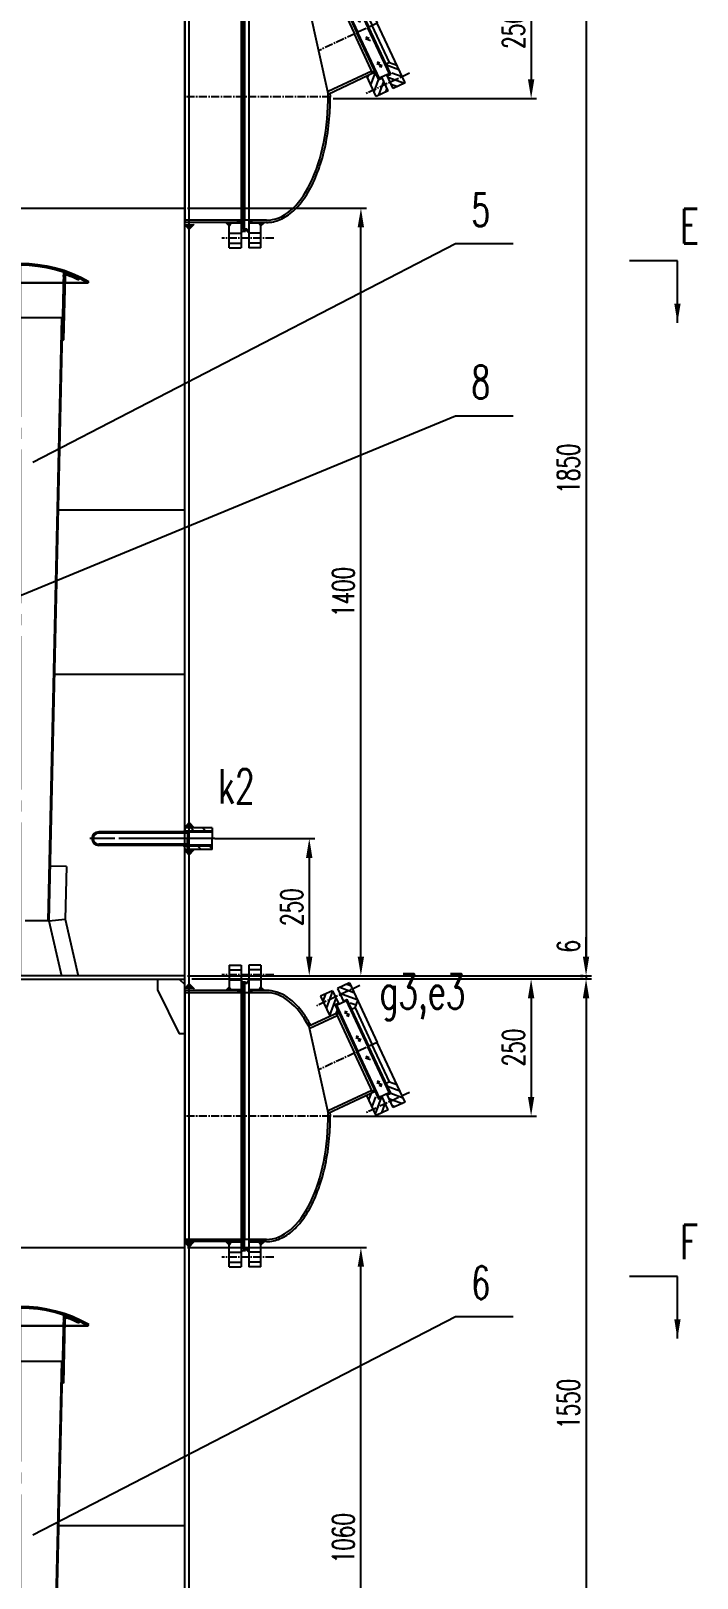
# Model space of a CAD drawing. Extents: x 0 to 10092, y 0 to 14268.
# Drawn here: x 3362 to 4577, y 3267 to 6089 of the extents above; entities that cross this region are included whole.
import ezdxf
from ezdxf.enums import TextEntityAlignment as Align

# ---------------------------------------------------------------- set-up
doc = ezdxf.new("R2010")
doc.units = 0
doc.header["$LTSCALE"] = 20
doc.header["$PDMODE"] = 3
doc.linetypes.add('C2', pattern=[17, 14, -1, 1, -1])
doc.linetypes.add('CENTER2', pattern=[1.125, 0.75, -0.125, 0.125, -0.125])
doc.layers.get('0').update_dxf_attribs({"linetype": 'CONTINUOUS'})
doc.layers.get('DEFPOINTS').update_dxf_attribs({"linetype": 'CONTINUOUS'})
for name, color, linetype in [('CENTER', 4, 'C2'), ('DIM', 3, 'CONTINUOUS'), ('TUFU', 6, 'CONTINUOUS'), ('TXT', 6, 'CONTINUOUS')]:
    doc.layers.add(name, color=color, linetype=linetype)
doc.styles.add('HZFSD', font='ROMANS', dxfattribs={"width": 0.6667, "bigfont": 'HZFSD'})
doc.dimstyles.new('ARROW', dxfattribs={"dimtxt": 3.5, "dimasz": 3, "dimexe": 1, "dimexo": 0, "dimgap": 1, "dimtad": 1, "dimdec": 1, "dimdsep": 46, "dimtxsty": 'HZFSD', "dimcen": 0, "dimclrd": 3, "dimclre": 3, "dimclrt": 6, "dimadec": 0, "dimazin": 0, "dimtfac": 0.514286, "dimtdec": 1, "dimtix": 1, "dimtofl": 0, "dimtmove": 2, "dimatfit": 3, "dimfxl": 0, "dimtolj": 1, "dimarcsym": 0})
doc.dimstyles.new('ARROW$0', dxfattribs={"dimtxt": 4, "dimasz": 3, "dimexe": 1, "dimexo": 1, "dimgap": 0, "dimtad": 1, "dimdec": 1, "dimzin": 0, "dimdsep": 46, "dimtxsty": 'HZFSD', "dimcen": 0, "dimclrd": 3, "dimclre": 3, "dimclrt": 6, "dimadec": 0, "dimazin": 0, "dimtfac": 0.5, "dimtdec": 1, "dimtix": 1, "dimtmove": 2, "dimatfit": 3, "dimfxl": 0, "dimtolj": 1, "dimtzin": 0, "dimarcsym": 0})

# ---------------------------------------------------------------- blocks, each defined once
blk = doc.blocks.new('A$C2F964A28')
h = blk.add_hatch(color=256)
h.paths.add_polyline_path([(84, 505), (81, 510.2), (81, 505)])
h.paths.add_polyline_path([(84, 504), (84, 505), (81, 505), (81, 504)])
h.paths.add_polyline_path([(81, 504), (81, 510.2), (74.8, 504)])
for points in [[(106, 520), (103, 523), (103, 520)], [(117, 520), (117, 523), (114, 520)], [(103, 500), (103, 505), (97.3, 505), (96, 500)], [(124, 500), (124, 505), (117, 505), (117, 500)], [(280, 463.8), (275.9, 461.9), (277.8, 457.8)], [(341.2, 321.9), (343.1, 317.8), (347.2, 319.7)], [(103, 50), (103, 45), (97.3, 45), (96, 50)], [(106, 30), (103, 30), (103, 27)], [(117, 27), (117, 30), (114, 30)], [(124, 50), (124, 45), (117, 45), (117, 50)]]:
    blk.add_hatch(color=256).paths.add_polyline_path(points)
h = blk.add_hatch()
h.set_pattern_fill('ANSI37', color=6, scale=0.3, angle=-90, style=0)
h.set_pattern_definition([(315, (-1926.80245, 941.5292), (0.6735192, 0.6735192), []), (45, (-1926.80245, 941.5292), (-0.6735192, 0.6735192), [])])
h.paths.add_polyline_path([(109, 500), (109, 517), (106, 517), (106, 500)])
h = blk.add_hatch(color=256)
h.paths.add_polyline_path([(145.2, 504), (139, 510.2), (139, 504)])
h.paths.add_polyline_path([(139, 505), (139, 510.2), (136, 505)])
h.paths.add_polyline_path([(139, 504), (139, 505), (136, 505), (136, 504)])
h = blk.add_hatch()
h.set_pattern_fill('ANSI31', color=6, scale=80, angle=-65, style=0)
h.set_pattern_definition([(340, (-23751.836, 6777.475), (3.4202014, 9.3969262), [])])
h.paths.add_polyline_path([(305.7, 506.7), (300.5, 518), (278.7, 507.9), (284, 496.6)])
h.paths.add_polyline_path([(298.6, 489), (302.6, 480.4), (299.8, 479.1), (304.3, 469.6), (310.6, 472.6), (315.5, 485.9), (305.7, 506.7), (284, 496.6), (289.5, 484.8)])
h.paths.add_polyline_path([(374.4, 326.3), (378.4, 317.7), (369.4, 313.5), (374.9, 301.7), (396.6, 311.9), (386.9, 332.7), (373.6, 337.5), (367.3, 334.6), (371.7, 325.1)])
h.paths.add_polyline_path([(374.9, 301.7), (380.1, 290.4), (401.9, 300.5), (396.6, 311.9)])
h = blk.add_hatch()
h.set_pattern_fill('ANSI31', color=6, scale=80, angle=25, style=0)
h.set_pattern_definition([(70, (-23751.836, 6777.475), (-9.3969262, 3.4202014), [])])
h.paths.add_polyline_path([(253.2, 482.2), (265, 456.8), (280.4, 464), (278.1, 469), (275.4, 467.7), (271.4, 476.3), (280.4, 480.6), (274.9, 492.3)])
h.paths.add_polyline_path([(247.9, 493.5), (253.2, 482.2), (274.9, 492.3), (269.6, 503.7)])
h.paths.add_polyline_path([(344, 287.3), (365.8, 297.5), (360.3, 309.3), (351.2, 305), (347.2, 313.7), (349.9, 314.9), (347.6, 319.9), (332.2, 312.7)])
h.paths.add_polyline_path([(371.1, 286.2), (365.8, 297.5), (344, 287.3), (349.3, 276)])
h = blk.add_hatch(color=256)
h.paths.add_polyline_path([(84, 45), (81, 39.8), (81, 45)])
h.paths.add_polyline_path([(84, 46), (84, 45), (81, 45), (81, 46)])
h.paths.add_polyline_path([(81, 46), (81, 39.8), (74.8, 46)])
h = blk.add_hatch()
h.set_pattern_fill('ANSI37', color=6, scale=0.3, angle=-90, style=0)
h.set_pattern_definition([(45, (-1926.80245, -391.5292), (0.6735192, -0.6735192), []), (315, (-1926.80245, -391.5292), (-0.6735192, -0.6735192), [])])
h.paths.add_polyline_path([(109, 50), (109, 33), (106, 33), (106, 50)])
h = blk.add_hatch(color=256)
h.paths.add_polyline_path([(145.2, 46), (139, 39.8), (139, 46)])
h.paths.add_polyline_path([(139, 45), (139, 39.8), (136, 45)])
h.paths.add_polyline_path([(139, 46), (139, 45), (136, 45), (136, 46)])
at = {"layer": 'TXT'}
h = blk.add_hatch(dxfattribs=at)
h.set_pattern_fill('ANSI37', color=256, scale=10, angle=-65, style=0)
h.set_pattern_definition([(340, (-13385.4622, 8836.5481), (0.42752518, 1.17461578), []), (70, (-13385.4622, 8836.5481), (-1.17461578, 0.42752518), [])])
h.paths.add_polyline_path([(295.8, 487.7), (294, 486.9), (300.4, 473.3), (302.2, 474.2)])
h = blk.add_hatch(dxfattribs=at)
h.set_pattern_fill('ANSI37', color=256, scale=10, angle=-65, style=0)
h.set_pattern_definition([(340, (-13405.4009, 8827.2505), (0.42752518, 1.17461578), []), (70, (-13405.4009, 8827.2505), (-1.17461578, 0.42752518), [])])
h.paths.add_polyline_path([(275.9, 478.5), (274.1, 477.6), (280.4, 464), (282.2, 464.9)])
h = blk.add_hatch(dxfattribs=at)
h.set_pattern_fill('ANSI37', color=256, scale=10, angle=-65, style=0)
h.set_pattern_definition([(70, (-2042.8477, -15539.8235), (1.17461578, -0.42752518), []), (340, (-2042.8477, -15539.8235), (-0.42752518, -1.17461578), [])])
h.paths.add_polyline_path([(355.8, 307.2), (354, 306.3), (347.6, 319.9), (349.4, 320.8)])
h = blk.add_hatch(dxfattribs=at)
h.set_pattern_fill('ANSI37', color=256, scale=10, angle=-65, style=0)
h.set_pattern_definition([(70, (-2022.909, -15530.5259), (1.17461578, -0.42752518), []), (340, (-2022.909, -15530.5259), (-0.42752518, -1.17461578), [])])
h.paths.add_polyline_path([(375.7, 316.5), (373.9, 315.6), (367.6, 329.2), (369.4, 330.1)])
for p, q in [((81, 550), (103, 550)), ((81, 550), (81, 504)), ((81, 541.5), (103, 541.5)), ((103, 550), (103, 0)), ((117, 550), (117, 0)), ((139, 550), (117, 550)), ((139, 541.5), (117, 541.5)), ((139, 550), (139, 504)), ((81, 510.2), (74.8, 504)), ((81, 523.5), (103, 523.5)), ((84, 505), (81, 510.2)), ((103, 523), (106, 520)), ((103, 520), (111, 520)), ((106, 517), (106, 500)), ((111, 517), (106, 517)), ((109, 517), (109, 500)), ((114, 516.5), (109, 516.5)), ((111, 520), (111, 516.5)), ((117, 523), (114, 520)), ((114, 520), (117, 520)), ((114, 520), (114, 516.5)), ((139, 523.5), (117, 523.5)), ((136, 505), (139, 510.2)), ((139, 510.2), (145.2, 504)), ((300.5, 518), (278.7, 507.9)), ((300.5, 518), (351.2, 409.3)), ((0, 504), (0, 46)), ((97.1, 504), (0, 504)), ((149, 500), (0, 500)), ((103, 505), (81, 505)), ((84, 504), (84, 505)), ((97.3, 505), (96, 500)), ((106, 500), (106, 50)), ((109, 500), (109, 50)), ((139, 505), (117, 505)), ((149, 504), (124, 504)), ((139, 500), (124, 500)), ((136, 504), (136, 505)), ((269.6, 503.7), (247.9, 493.5)), ((247.9, 493.5), (265, 456.8)), ((269.6, 503.7), (281.3, 478.8)), ((280.4, 480.6), (274.1, 477.6)), ((294.9, 485.1), (276.7, 476.6)), ((278.7, 507.9), (290.3, 483)), ((289.5, 484.8), (295.8, 487.7)), ((294, 486.9), (334, 401.3)), ((295.8, 487.7), (335.8, 402.1)), ((310.6, 472.6), (315.5, 485.9)), ((280.4, 464), (226.2, 438.7)), ((277.8, 457.8), (228.2, 434.7)), ((274.1, 477.6), (314, 392)), ((275.9, 478.5), (315.8, 392.8)), ((275.9, 461.9), (309.5, 389.8)), ((277.8, 457.8), (280, 463.8)), ((282.2, 464.9), (280.4, 464)), ((291.1, 463.6), (300.5, 460.2)), ((291.6, 466.6), (296.1, 464.9)), ((295.2, 458.9), (299.7, 457.2)), ((300.4, 473.3), (302.2, 474.2)), ((310.6, 472.6), (304.3, 469.6)), ((310.6, 472.6), (342.1, 405.1)), ((226.2, 438.7), (261.5, 279.7)), ((312.2, 418.3), (321.6, 414.9)), ((312.7, 421.3), (317.2, 419.6)), ((316.3, 413.6), (320.8, 411.9)), ((373.9, 315.6), (334, 401.3)), ((375.7, 316.5), (335.8, 402.1)), ((373.6, 337.5), (342.1, 405.1)), ((401.9, 300.5), (351.2, 409.3)), ((343.1, 317.8), (309.5, 389.8)), ((354, 306.3), (314, 392)), ((355.8, 307.2), (315.8, 392.8)), ((329.5, 381.3), (338.9, 377.9)), ((330, 384.3), (334.5, 382.7)), ((331.9, 383.5), (336.4, 381.9)), ((351.1, 339), (355.6, 337.4)), ((341.2, 321.9), (261.4, 284.7)), ((347.6, 319.9), (261.5, 279.7)), ((349.3, 276), (332.2, 312.7)), ((341.2, 321.9), (347.2, 319.7)), ((349.4, 320.8), (347.6, 319.9)), ((350.6, 336), (360, 332.6)), ((354.7, 331.3), (359.2, 329.7)), ((373, 317.4), (354.9, 309)), ((371.1, 286.2), (359.5, 311.1)), ((373.6, 337.5), (367.3, 334.6)), ((367.6, 329.2), (369.4, 330.1)), ((380.1, 290.4), (368.5, 315.3)), ((369.4, 313.5), (375.7, 316.5)), ((373.6, 337.5), (386.9, 332.7)), ((371.1, 286.2), (349.3, 276)), ((360.3, 309.3), (354, 306.3)), ((401.9, 300.5), (380.1, 290.4)), ((136, 50), (0, 50)), ((103, 46), (0, 46)), ((81, 39.8), (74.8, 46)), ((81, 0), (81, 46)), ((103, 45), (81, 45)), ((84, 45), (81, 39.8)), ((84, 46), (84, 45)), ((97.3, 45), (96, 50)), ((103, 30), (111, 30)), ((103, 27), (106, 30)), ((106, 33), (106, 50)), ((111, 33), (106, 33)), ((109, 33), (109, 50)), ((114, 33.5), (109, 33.5)), ((111, 30), (111, 33.5)), ((114, 30), (114, 33.5)), ((114, 30), (117, 30)), ((117, 27), (114, 30)), ((139, 45), (117, 45)), ((149, 50), (124, 50)), ((149, 46), (124, 46)), ((136, 46), (136, 45)), ((136, 45), (139, 39.8)), ((139, 39.8), (145.2, 46)), ((139, 0), (139, 46)), ((81, 26.5), (103, 26.5)), ((81, 8.5), (103, 8.5)), ((81, 0), (103, 0)), ((139, 26.5), (117, 26.5)), ((139, 8.5), (117, 8.5)), ((139, 0), (117, 0))]:
    blk.add_line(p, q)
at = {"color": 6, "linetype": 'CENTER2'}
for p, q in [((162.3, 532.5), (67.7, 532.5)), ((319.3, 513.1), (239.7, 475.9)), ((351.2, 409.3), (243.8, 359.2)), ((410.2, 318.2), (330.6, 281.1)), ((265.5, 275), (0, 275)), ((162.3, 17.5), (67.7, 17.5))]:
    blk.add_line(p, q, dxfattribs=at)
for start_param, end_param in [(5.527245, 6.283185), (3.141593, 4.733462)]:
    blk.add_ellipse((149, 275), major_axis=(0, 225), ratio=0.5, start_param=start_param, end_param=end_param)
for points, knots in [([(229.8, 440.4), (226.1, 447.4), (222.1, 454), (211.1, 469.8), (203.7, 478.2), (189.9, 490), (183.9, 494), (171.4, 500.2), (165, 502.2), (155.3, 503.8), (152.2, 504), (149, 504)], [5.5260953, 5.5260953, 5.5260953, 5.5260953, 5.6596851, 5.6596851, 5.8797455, 5.8797455, 6.0420909, 6.0420909, 6.2044363, 6.2044363, 6.2831853, 6.2831853, 6.2831853, 6.2831853]), ([(149, 46), (153.3, 46), (157.5, 46.5), (165.9, 48.2), (170.1, 49.6), (178.3, 53.1), (182.4, 55.3), (194.5, 63.3), (202.4, 70.5), (217, 87.9), (223.7, 98.1), (236, 121.2), (241.4, 134.1), (250.7, 161.8), (254.6, 176.7), (260.7, 207.8), (262.9, 223.9), (265.2, 254), (265.7, 267.8), (265.5, 281.6)], [3.141593, 3.141593, 3.141593, 3.141593, 3.247422, 3.247422, 3.353252, 3.353252, 3.459082, 3.459082, 3.679142, 3.679142, 3.899202, 3.899202, 4.119263, 4.119263, 4.339323, 4.339323, 4.559383, 4.559383, 4.741448, 4.741448, 4.741448, 4.741448])]:
    blk.add_open_spline(points, degree=3, knots=knots)
blk = doc.blocks.new('A$C485708EE')
at = {"layer": 'DIM'}
for points in [[(7.5, 57.8), (4.5, 54.8), (7.5, 54.8)], [(32.5, 57.8), (35.5, 54.8), (32.5, 54.8)]]:
    blk.add_hatch(color=6, dxfattribs=at).paths.add_polyline_path(points)
h = blk.add_hatch(dxfattribs=at)
h.set_pattern_fill('ANSI31', color=6, scale=5, style=0)
h.set_pattern_definition([(45, (-27875.066, -1713.88), (-10.606602, 10.606602), [])])
h.paths.add_polyline_path([(40, 54.8), (33.5, 54.8), (33.5, 49.8), (33.5, 4.8), (40, 4.8)])
h.paths.add_polyline_path([(33.5, 49.8), (32.1, 49.8), (32.1, 4.8), (33.5, 4.8)])
h.paths.add_polyline_path([(7.9, 49.8), (6.5, 49.8), (6.5, 4.8), (7.9, 4.8)])
h.paths.add_polyline_path([(6.5, 49.8), (6.5, 54.8), (0, 54.8), (0, 4.8), (6.5, 4.8)])
at = {"color": 0}
for p, q in [((7.5, 49.8), (7.5, 211.8)), ((10, 49.8), (10, 211.8)), ((30, 49.8), (30, 211.8)), ((32.5, 49.8), (32.5, 211.8)), ((0, 4.8), (0, 54.8)), ((0, 54.8), (7.5, 54.8)), ((6.5, 49.8), (6.5, 54.8)), ((6.5, 49.8), (20, 49.8)), ((33.5, 49.8), (20, 49.8)), ((40, 54.8), (32.5, 54.8)), ((33.5, 49.8), (33.5, 54.8)), ((40, 4.8), (40, 54.8))]:
    blk.add_line(p, q, dxfattribs=at)
at = {"color": 6, "linetype": 'Continuous'}
for p, q in [((6.5, 4.8), (6.5, 49.8)), ((33.5, 4.8), (33.5, 49.8))]:
    blk.add_line(p, q, dxfattribs=at)
at = {"color": 7, "linetype": 'Continuous'}
for p, q in [((7.9, 4.8), (7.9, 49.8)), ((32.1, 4.8), (32.1, 49.8))]:
    blk.add_line(p, q, dxfattribs=at)
for p in [(0, 4.8), (40, 4.8)]:
    blk.add_line(p, (20, 4.8))
at = {"color": 0}
for radius in [12.5, 10]:
    blk.add_arc((20, 211.8), radius, 0, 180, dxfattribs=at)
at = {"layer": 'CENTER'}
for p, q in [((20, 182.1), (20, 228.1)), ((20, 0), (20, 175.1))]:
    blk.add_line(p, q, dxfattribs=at)
at = {"layer": 'DIM'}
for p, q in [((7.5, 57.8), (4.5, 54.8)), ((32.5, 57.8), (35.5, 54.8))]:
    blk.add_line(p, q, dxfattribs=at)
blk = doc.blocks.new('*D73')
at = {"color": 3, "lineweight": -2}
for p, q in [((3697.1, 4615.8), (3879.2, 4615.8)), ((3869.2, 4580.8), (3869.2, 4400.8)), ((3647.1, 4365.8), (3879.2, 4365.8))]:
    blk.add_line(p, q, dxfattribs=at)
at = {"color": 3}
for points in [[(3863.3, 4580.8), (3875, 4580.8), (3869.2, 4615.8)], [(3863.3, 4400.8), (3875, 4400.8), (3869.2, 4365.8)]]:
    blk.add_solid(points, dxfattribs=at)
at = {"layer": 'DEFPOINTS', "color": 0}
for p in [(3692.1, 4615.8), (3642.1, 4365.8), (3869.2, 4365.8)]:
    blk.add_point(p, dxfattribs=at)
at = {"color": 6, "insert": (3837.2, 4490.8), "char_height": 40, "attachment_point": 5, "rotation": 90, "style": 'HZFSD'}
blk.add_mtext('\\A1;250', dxfattribs=at)
blk = doc.blocks.new('*D74')
at = {"color": 3, "lineweight": -2}
for p, q in [((3647.1, 5765.8), (3973.4, 5765.8)), ((3963.4, 4400.8), (3963.4, 5730.8)), ((3647.1, 4365.8), (3973.4, 4365.8))]:
    blk.add_line(p, q, dxfattribs=at)
at = {"color": 3}
for points in [[(3957.5, 5730.8), (3969.2, 5730.8), (3963.4, 5765.8)], [(3957.5, 4400.8), (3969.2, 4400.8), (3963.4, 4365.8)]]:
    blk.add_solid(points, dxfattribs=at)
at = {"layer": 'DEFPOINTS', "color": 0}
for p in [(3642.1, 5765.8), (3963.4, 5765.8), (3642.1, 4365.8)]:
    blk.add_point(p, dxfattribs=at)
at = {"color": 6, "insert": (3931.4, 5065.8), "char_height": 40, "attachment_point": 5, "rotation": 90, "style": 'HZFSD'}
blk.add_mtext('\\A1;1400', dxfattribs=at)
blk = doc.blocks.new('*D71')
at = {"color": 3, "lineweight": -2}
for p, q in [((3655.1, 6215.8), (4283.9, 6215.8)), ((4273.9, 6180.8), (4273.9, 6000.8)), ((3912.6, 5965.8), (4283.9, 5965.8))]:
    blk.add_line(p, q, dxfattribs=at)
at = {"color": 3}
for points in [[(4268.1, 6180.8), (4279.7, 6180.8), (4273.9, 6215.8)], [(4268.1, 6000.8), (4279.7, 6000.8), (4273.9, 5965.8)]]:
    blk.add_solid(points, dxfattribs=at)
at = {"layer": 'DEFPOINTS', "color": 0}
for p in [(3650.1, 6215.8), (3907.6, 5965.8), (4273.9, 5965.8)]:
    blk.add_point(p, dxfattribs=at)
at = {"color": 6, "insert": (4241.9, 6090.8), "char_height": 40, "attachment_point": 5, "rotation": 90, "style": 'HZFSD'}
blk.add_mtext('\\A1;250', dxfattribs=at)
blk = doc.blocks.new('*D72')
at = {"color": 3, "lineweight": -2}
for p, q in [((3655.1, 6215.8), (4384.1, 6215.8)), ((4374.1, 6180.8), (4374.1, 4400.8)), ((3647.1, 4365.8), (4384.1, 4365.8))]:
    blk.add_line(p, q, dxfattribs=at)
at = {"color": 3}
for points in [[(4368.3, 6180.8), (4379.9, 6180.8), (4374.1, 6215.8)], [(4368.3, 4400.8), (4379.9, 4400.8), (4374.1, 4365.8)]]:
    blk.add_solid(points, dxfattribs=at)
at = {"layer": 'DEFPOINTS', "color": 0}
for p in [(3650.1, 6215.8), (3642.1, 4365.8), (4374.1, 4365.8)]:
    blk.add_point(p, dxfattribs=at)
at = {"color": 6, "insert": (4342.1, 5290.8), "char_height": 40, "attachment_point": 5, "rotation": 90, "style": 'HZFSD'}
blk.add_mtext('\\A1;1850', dxfattribs=at)
blk = doc.blocks.new('*D77')
at = {"color": 3, "lineweight": -2}
for p, q in [((3647.1, 3869.8), (3973.4, 3869.8)), ((3963.4, 2844.8), (3963.4, 3834.8)), ((3655.1, 2809.8), (3973.4, 2809.8))]:
    blk.add_line(p, q, dxfattribs=at)
at = {"color": 3}
for points in [[(3957.5, 3834.8), (3969.2, 3834.8), (3963.4, 3869.8)], [(3957.5, 2844.8), (3969.2, 2844.8), (3963.4, 2809.8)]]:
    blk.add_solid(points, dxfattribs=at)
at = {"layer": 'DEFPOINTS', "color": 0}
for p in [(3642.1, 3869.8), (3963.4, 3869.8), (3650.1, 2809.8)]:
    blk.add_point(p, dxfattribs=at)
at = {"color": 6, "insert": (3931.4, 3339.8), "char_height": 40, "attachment_point": 5, "rotation": 90, "style": 'HZFSD'}
blk.add_mtext('\\A1;1060', dxfattribs=at)
blk = doc.blocks.new('*D78')
at = {"color": 3, "lineweight": -2}
for p, q in [((3655.1, 4359.8), (4283.9, 4359.8)), ((4273.9, 4324.8), (4273.9, 4144.8)), ((3912.6, 4109.8), (4283.9, 4109.8))]:
    blk.add_line(p, q, dxfattribs=at)
at = {"color": 3}
for points in [[(4268.1, 4324.8), (4279.7, 4324.8), (4273.9, 4359.8)], [(4268.1, 4144.8), (4279.7, 4144.8), (4273.9, 4109.8)]]:
    blk.add_solid(points, dxfattribs=at)
at = {"layer": 'DEFPOINTS', "color": 0}
for p in [(3650.1, 4359.8), (3907.6, 4109.8), (4273.9, 4109.8)]:
    blk.add_point(p, dxfattribs=at)
at = {"color": 6, "insert": (4241.9, 4234.8), "char_height": 40, "attachment_point": 5, "rotation": 90, "style": 'HZFSD'}
blk.add_mtext('\\A1;250', dxfattribs=at)
blk = doc.blocks.new('*D79')
at = {"color": 3, "lineweight": -2}
for p, q in [((3655.1, 4359.8), (4384.1, 4359.8)), ((4374.1, 4324.8), (4374.1, 2844.8)), ((3655.1, 2809.8), (4384.1, 2809.8))]:
    blk.add_line(p, q, dxfattribs=at)
at = {"color": 3}
for points in [[(4368.3, 4324.8), (4379.9, 4324.8), (4374.1, 4359.8)], [(4368.3, 2844.8), (4379.9, 2844.8), (4374.1, 2809.8)]]:
    blk.add_solid(points, dxfattribs=at)
at = {"layer": 'DEFPOINTS', "color": 0}
for p in [(3650.1, 4359.8), (3650.1, 2809.8), (4374.1, 2809.8)]:
    blk.add_point(p, dxfattribs=at)
at = {"color": 6, "insert": (4342.1, 3584.8), "char_height": 40, "attachment_point": 5, "rotation": 90, "style": 'HZFSD'}
blk.add_mtext('\\A1;1550', dxfattribs=at)
blk = doc.blocks.new('*D80')
at = {"color": 3, "lineweight": -2}
for p, q in [((4374.1, 4400.8), (4374.1, 4435.8)), ((4369.1, 4365.8), (4364.1, 4365.8)), ((4369.1, 4359.8), (4364.1, 4359.8)), ((4374.1, 4365.8), (4374.1, 4359.8)), ((4374.1, 4324.8), (4374.1, 4289.8))]:
    blk.add_line(p, q, dxfattribs=at)
at = {"color": 3}
for points in [[(4368.3, 4400.8), (4379.9, 4400.8), (4374.1, 4365.8)], [(4368.3, 4324.8), (4379.9, 4324.8), (4374.1, 4359.8)]]:
    blk.add_solid(points, dxfattribs=at)
at = {"layer": 'DEFPOINTS', "color": 0}
for p in [(4374.1, 4365.8), (4374.1, 4359.8), (4374.1, 4359.8)]:
    blk.add_point(p, dxfattribs=at)
at = {"color": 6, "insert": (4342.1, 4419.5), "char_height": 40, "attachment_point": 5, "rotation": 90, "style": 'HZFSD'}
blk.add_mtext('\\A1;6', dxfattribs=at)
blk = doc.blocks.new('A$C14897DD1')
for points in [[(17.2, 1272.2, 0.003336), (14.2, 1270.7), (18.5, 1269.5)], [(46.2, 1283.9, 0.008341), (38.4, 1281.1, -0.51415), (46.4, 1275.7)], [(203.7, 1283.9, -0.008341), (211.6, 1281.1, 0.51415), (203.5, 1275.7)], [(232.8, 1272.2, -0.003336), (235.8, 1270.7), (231.5, 1269.5)], [(49, 1160.1), (46, 1160), (49.1, 1156.9)], [(201, 1160.1), (204, 1160), (200.9, 1156.9)]]:
    blk.add_hatch(color=256).paths.add_polyline_path(points)
at = {"color": 4, "linetype": 'C2'}
for p, q in [((125, 1299.6), (125, 0)), ((125, 0), (133, 0))]:
    blk.add_line(p, q, dxfattribs=at)
for p, q in [((18.5, 1269.5), (17.2, 1272.2)), ((43.4, 1275.6), (46, 1160)), ((46.2, 1283.9), (73, 100)), ((203.7, 1283.9), (177, 100)), ((206.5, 1275.6), (204, 1160)), ((231.5, 1269.5), (232.8, 1272.2)), ((1.5, 1264), (0, 1266.6)), ((1.5, 1264), (0, 1266.6)), ((248.5, 1264), (1.5, 1264)), ((1.5, 1264), (248.5, 1264)), ((248.5, 1264), (250, 1266.6)), ((248.5, 1264), (250, 1266.6)), ((48, 1200), (202, 1200)), ((50, 1200), (75, 100)), ((200, 1200), (175, 100)), ((46, 1160), (49, 1160.1)), ((46, 1160), (49.1, 1156.9)), ((204, 1160), (201, 1160.1)), ((40.5, 199), (70.5, 199.7)), ((40.5, 199), (42.9, 103)), ((209.5, 199), (179.5, 199.7)), ((209.5, 199), (207.1, 103)), ((42.9, 103), (19.2, 0)), ((73, 100), (42.9, 103)), ((73, 100), (50, 0)), ((73, 100), (116, 100)), ((134, 100), (177, 100)), ((177, 100), (207.1, 103)), ((177, 100), (200, 0)), ((207.1, 103), (230.8, 0)), ((19.2, 0), (50, 0)), ((230.8, 0), (200, 0))]:
    blk.add_line(p, q)
for centre, radius, start, end in [((125, 1046.6), 253, 60.3962, 119.6038), ((125, 1046.6), 253, 60.3962, 119.6038), ((125, 1046.6), 250, 60.3962, 119.6038), ((125, 1046.6), 250, 60.3962, 119.6038), ((125, 1046.6), 247, 110.272, 115.5462), ((40.4, 1275.5), 6, 1.4321, 110.272), ((40.4, 1275.5), 3, 1.4321, 110.272), ((209.5, 1275.5), 6, 69.728, 178.5679), ((209.5, 1275.5), 3, 69.728, 178.5679), ((125, 1046.6), 247, 64.4538, 69.728)]:
    blk.add_arc(centre, radius, start, end)
blk = doc.blocks.new('A$C3D983F39')
for points in [[(23.8, 1334.5, 0.003336), (20.8, 1333), (25.1, 1331.7)], [(52.9, 1346.2, 0.008341), (45, 1343.4, -0.51415), (53.1, 1337.9)], [(210.3, 1346.2, -0.008341), (218.2, 1343.4, 0.51415), (210.1, 1337.9)], [(239.4, 1334.5, -0.003336), (242.4, 1333), (238.1, 1331.7)], [(55.6, 1222.3), (52.6, 1222.3), (55.7, 1219.2)], [(207.6, 1222.3), (210.6, 1222.3), (207.5, 1219.2)]]:
    blk.add_hatch(color=256).paths.add_polyline_path(points)
at = {"color": 4, "linetype": 'C2'}
for p, q in [((131.6, 1358.9), (131.6, 48.8)), ((131.6, 48.8), (139.6, 48.8))]:
    blk.add_line(p, q, dxfattribs=at)
for p, q in [((8.1, 1326.3), (6.6, 1328.9)), ((8.1, 1326.3), (6.6, 1328.9)), ((25.1, 1331.7), (23.8, 1334.5)), ((50.1, 1337.8), (52.6, 1222.3)), ((52.9, 1346.2), (79.6, 212.2)), ((210.3, 1346.2), (183.6, 212.2)), ((213.1, 1337.8), (210.6, 1222.3)), ((238.1, 1331.7), (239.4, 1334.5)), ((255.1, 1326.3), (256.6, 1328.9)), ((255.1, 1326.3), (256.6, 1328.9)), ((8.1, 1326.3), (255.1, 1326.3)), ((255.1, 1326.3), (8.1, 1326.3)), ((54.6, 1262.3), (208.6, 1262.3)), ((56.6, 1262.3), (81.6, 212.3)), ((206.6, 1262.3), (181.6, 212.3)), ((52.6, 1222.3), (55.7, 1219.2)), ((52.6, 1222.3), (55.6, 1222.3)), ((210.6, 1222.3), (207.6, 1222.3)), ((47.1, 311.2), (77.1, 312)), ((47.1, 311.2), (49.5, 215.3)), ((216.1, 311.2), (186.1, 312)), ((216.1, 311.2), (213.7, 215.3)), ((49.5, 215.3), (0, 0)), ((79.6, 212.3), (33.2, 10.6)), ((79.6, 212.3), (49.5, 215.3)), ((79.6, 212.3), (122.6, 212.3)), ((140.6, 212.3), (183.6, 212.3)), ((183.6, 212.3), (213.7, 215.3)), ((183.6, 212.3), (211.8, 89.6)), ((213.7, 215.3), (238.8, 105.9)), ((211.8, 89.6), (238.8, 105.9)), ((0, 0), (33.2, 10.6))]:
    blk.add_line(p, q)
for centre, radius, start, end in [((131.6, 1108.9), 253, 60.3962, 119.6038), ((131.6, 1108.9), 253, 60.3962, 119.6038), ((131.6, 1108.9), 250, 60.3962, 119.6038), ((131.6, 1108.9), 250, 60.3962, 119.6038), ((131.6, 1108.9), 247, 110.272, 115.5462), ((47.1, 1337.8), 6, 1.4321, 110.272), ((47.1, 1337.8), 3, 1.4321, 110.272), ((216.1, 1337.8), 6, 69.728, 178.5679), ((216.1, 1337.8), 3, 69.728, 178.5679), ((131.6, 1108.9), 247, 64.4538, 69.728)]:
    blk.add_arc(centre, radius, start, end)

msp = doc.modelspace()

# ---------------------------------------------------------------- hatches: boundary and pattern name
h = msp.add_hatch(color=6)
h.paths.add_polyline_path([(3650.1, 5727.44), (3650.1, 5736.78), (3659.53, 5736.78)])
h.paths.add_polyline_path([(3650.1, 5727.44), (3643.1, 5735.78), (3642.1, 5735.78), (3642.1, 5736.78), (3650.1, 5736.78)])
h = msp.add_hatch(color=6)
h.paths.add_polyline_path([(3650.1, 4645.13), (3650.1, 4635.78), (3659.53, 4635.78)])
h.paths.add_polyline_path([(3650.1, 4645.13), (3643.1, 4636.78), (3642.1, 4636.78), (3642.1, 4635.78), (3650.1, 4635.78)])
h = msp.add_hatch(color=6)
h.paths.add_polyline_path([(3650.1, 4586.44), (3650.1, 4595.78), (3659.53, 4595.78)])
h.paths.add_polyline_path([(3650.1, 4586.44), (3643.1, 4594.78), (3642.1, 4594.78), (3642.1, 4595.78), (3650.1, 4595.78)])
h = msp.add_hatch(color=6)
h.paths.add_polyline_path([(3650.1, 4351.13), (3650.1, 4341.78), (3659.53, 4341.78)])
h.paths.add_polyline_path([(3650.1, 4351.13), (3643.1, 4342.78), (3642.1, 4342.78), (3642.1, 4341.78), (3650.1, 4341.78)])
h = msp.add_hatch(color=6)
h.paths.add_polyline_path([(3650.1, 3871.44), (3650.1, 3880.78), (3659.53, 3880.78)])
h.paths.add_polyline_path([(3650.1, 3871.44), (3643.1, 3879.78), (3642.1, 3879.78), (3642.1, 3880.78), (3650.1, 3880.78)])

# ---------------------------------------------------------------- linework, layer by layer
for p, q in [((3642.1, 2784.78), (3642.1, 8096.78)), ((3650.1, 2784.78), (3650.1, 8096.78)), ((2888, 5765.78), (3642.1, 5765.78)), ((3643.1, 5735.78), (3642.1, 5735.78)), ((3643.1, 5735.78), (3650.1, 5727.44)), ((3650.1, 5727.44), (3659.53, 5736.78)), ((3411.63, 5215.78), (3642.1, 5215.78)), ((3404.66, 4915.78), (3642.1, 4915.78)), ((3643.1, 4636.78), (3642.1, 4636.78)), ((3643.1, 4636.78), (3650.1, 4645.13)), ((3650.1, 4645.13), (3659.53, 4635.78)), ((3643.1, 4594.78), (3642.1, 4594.78)), ((3643.1, 4594.78), (3650.1, 4586.44)), ((3650.1, 4586.44), (3659.53, 4595.78)), ((3592.1, 4359.78), (3592.1, 4339.78)), ((3632.1, 4359.78), (3642.1, 4349.78)), ((3643.1, 4342.78), (3650.1, 4351.13)), ((3650.1, 4351.13), (3659.53, 4341.78)), ((3592.1, 4339.78), (3632.1, 4259.78)), ((3643.1, 4342.78), (3642.1, 4342.78)), ((3643.1, 4342.78), (3642.1, 4342.78)), ((3642.1, 4259.78), (3632.1, 4259.78)), ((3643.1, 3879.78), (3642.1, 3879.78)), ((3643.1, 3879.78), (3650.1, 3871.44)), ((3650.1, 3871.44), (3659.53, 3880.78)), ((3411.63, 3362.78), (3642.1, 3362.78))]:
    msp.add_line(p, q)
at = {"layer": 'CENTER'}
msp.add_line((3696.88, 4615.78), (3639.1, 4615.78), dxfattribs=at)
at = {"layer": 'TUFU'}
for p, q in [((3364.93, 5302.67), (4136.17, 5701.36)), ((4136.17, 5701.36), (4241.17, 5701.36)), ((1729.47, 4394.3), (4136.17, 5387.26)), ((4136.17, 5387.26), (4241.17, 5387.26)), ((3364.93, 3345.62), (4136.17, 3744.31)), ((4136.17, 3744.31), (4241.17, 3744.31))]:
    msp.add_line(p, q, dxfattribs=at)
at = {"layer": 'TXT', "color": 0}
for p, q in [((2870.41, 4359.78), (3642.1, 4359.78)), ((3642.1, 4365.78), (2872.48, 4365.78)), ((2866.42, 3869.78), (3642.1, 3869.78))]:
    msp.add_line(p, q, dxfattribs=at)

# ---------------------------------------------------------------- block references
for p in [(3642.1, 5693.78), (3642.1, 3834.78)]:
    msp.add_blockref('A$C2F964A28', p)
at = {"color": 2, "xscale": -1}
msp.add_blockref('A$C14897DD1', (3467.09, 4365.78), dxfattribs=at)
at = {"color": 0, "rotation": 90}
msp.add_blockref('A$C485708EE', (3696.88, 4595.78), dxfattribs=at)
at = {"color": 2}
msp.add_blockref('A$C3D983F39', (3210.5, 2400.53), dxfattribs=at)

# ---------------------------------------------------------------- texts
at = {"layer": 'TUFU', "style": 'HZFSD', "width": 0.6667}
for s, p in [('5', (4181.95, 5714.77)), ('8', (4181.95, 5400.67)), ('6', (4181.95, 3757.72))]:
    msp.add_text(s, height=60, dxfattribs=at).set_placement(p, align=Align.BOTTOM_CENTER)
at = {"layer": 'TXT', "style": 'HZFSD', "width": 0.6667}
for s, p in [('E', (4545.99, 5701.55)), ('k2', (3702.95, 4679.63)), ('g3,e3', (3997.45, 4305.51)), ('F', (4545.99, 3848.55))]:
    msp.add_text(s, height=63, dxfattribs=at).set_placement(p)

# ---------------------------------------------------------------- dimensions: what is measured, and where the dimension line sits
at = {"color": 6}
for base, p1, p2, picture, middle in [((4374.11, 4365.78), (3650.1, 6215.78), (3642.1, 4365.78), '*D72', (4342.11, 5290.78)), ((4273.91, 5965.78), (3650.1, 6215.78), (3907.6, 5965.78), '*D71', (4241.91, 6090.78)), ((3963.36, 5765.78), (3642.1, 4365.78), (3642.1, 5765.78), '*D74', (3931.36, 5065.78)), ((3869.16, 4365.78), (3692.1, 4615.78), (3642.1, 4365.78), '*D73', (3837.16, 4490.78)), ((4273.91, 4109.78), (3650.1, 4359.78), (3907.6, 4109.78), '*D78', (4241.91, 4234.78)), ((4374.11, 2809.78), (3650.1, 4359.78), (3650.1, 2809.78), '*D79', (4342.11, 3584.78)), ((3963.36, 3869.78), (3650.1, 2809.78), (3642.1, 3869.78), '*D77', (3931.36, 3339.78))]:
    dim = msp.add_linear_dim(base=base, p1=p1, p2=p2, angle=90, dimstyle='ARROW$0', override={"dimscale": 10, "dimasz": 3.5, "dimexo": 0.5, "dimgap": 1.2, "dimdec": 0, "dimtfac": 0.5143, "dimtdec": 0}, dxfattribs=at)
    dim.commit()
    dim.dimension.update_dxf_attribs({"geometry": picture, "text_midpoint": middle})
dim = msp.add_linear_dim(base=(4374.11, 4359.78), p1=(4374.11, 4365.78), p2=(4374.11, 4359.78), angle=90, dimstyle='ARROW$0', override={"dimscale": 10, "dimasz": 3.5, "dimexo": 0.5, "dimgap": 1.2, "dimdec": 0, "dimtfac": 0.5143, "dimtdec": 0}, dxfattribs=at)
dim.commit()
dim.dimension.update_dxf_attribs({"geometry": '*D80', "text_midpoint": (4342.11, 4419.45), "dimtype": 160})

# ---------------------------------------------------------------- leaders
for points in [[(4540.8, 5556.76), (4540.8, 5669.83), (4453.35, 5669.83)], [(4540.8, 3703.76), (4540.8, 3816.83), (4453.35, 3816.83)]]:
    msp.add_leader(points, dimstyle='ARROW', override={"dimscale": 10, "dimasz": 3.5, "dimexo": 0.5, "dimgap": 1.2, "dimtad": 0, "dimdec": 0, "dimzin": 1, "dimtfac": 0.5143, "dimtdec": 0}, dxfattribs=at)

doc.saveas('drawing.dxf')
